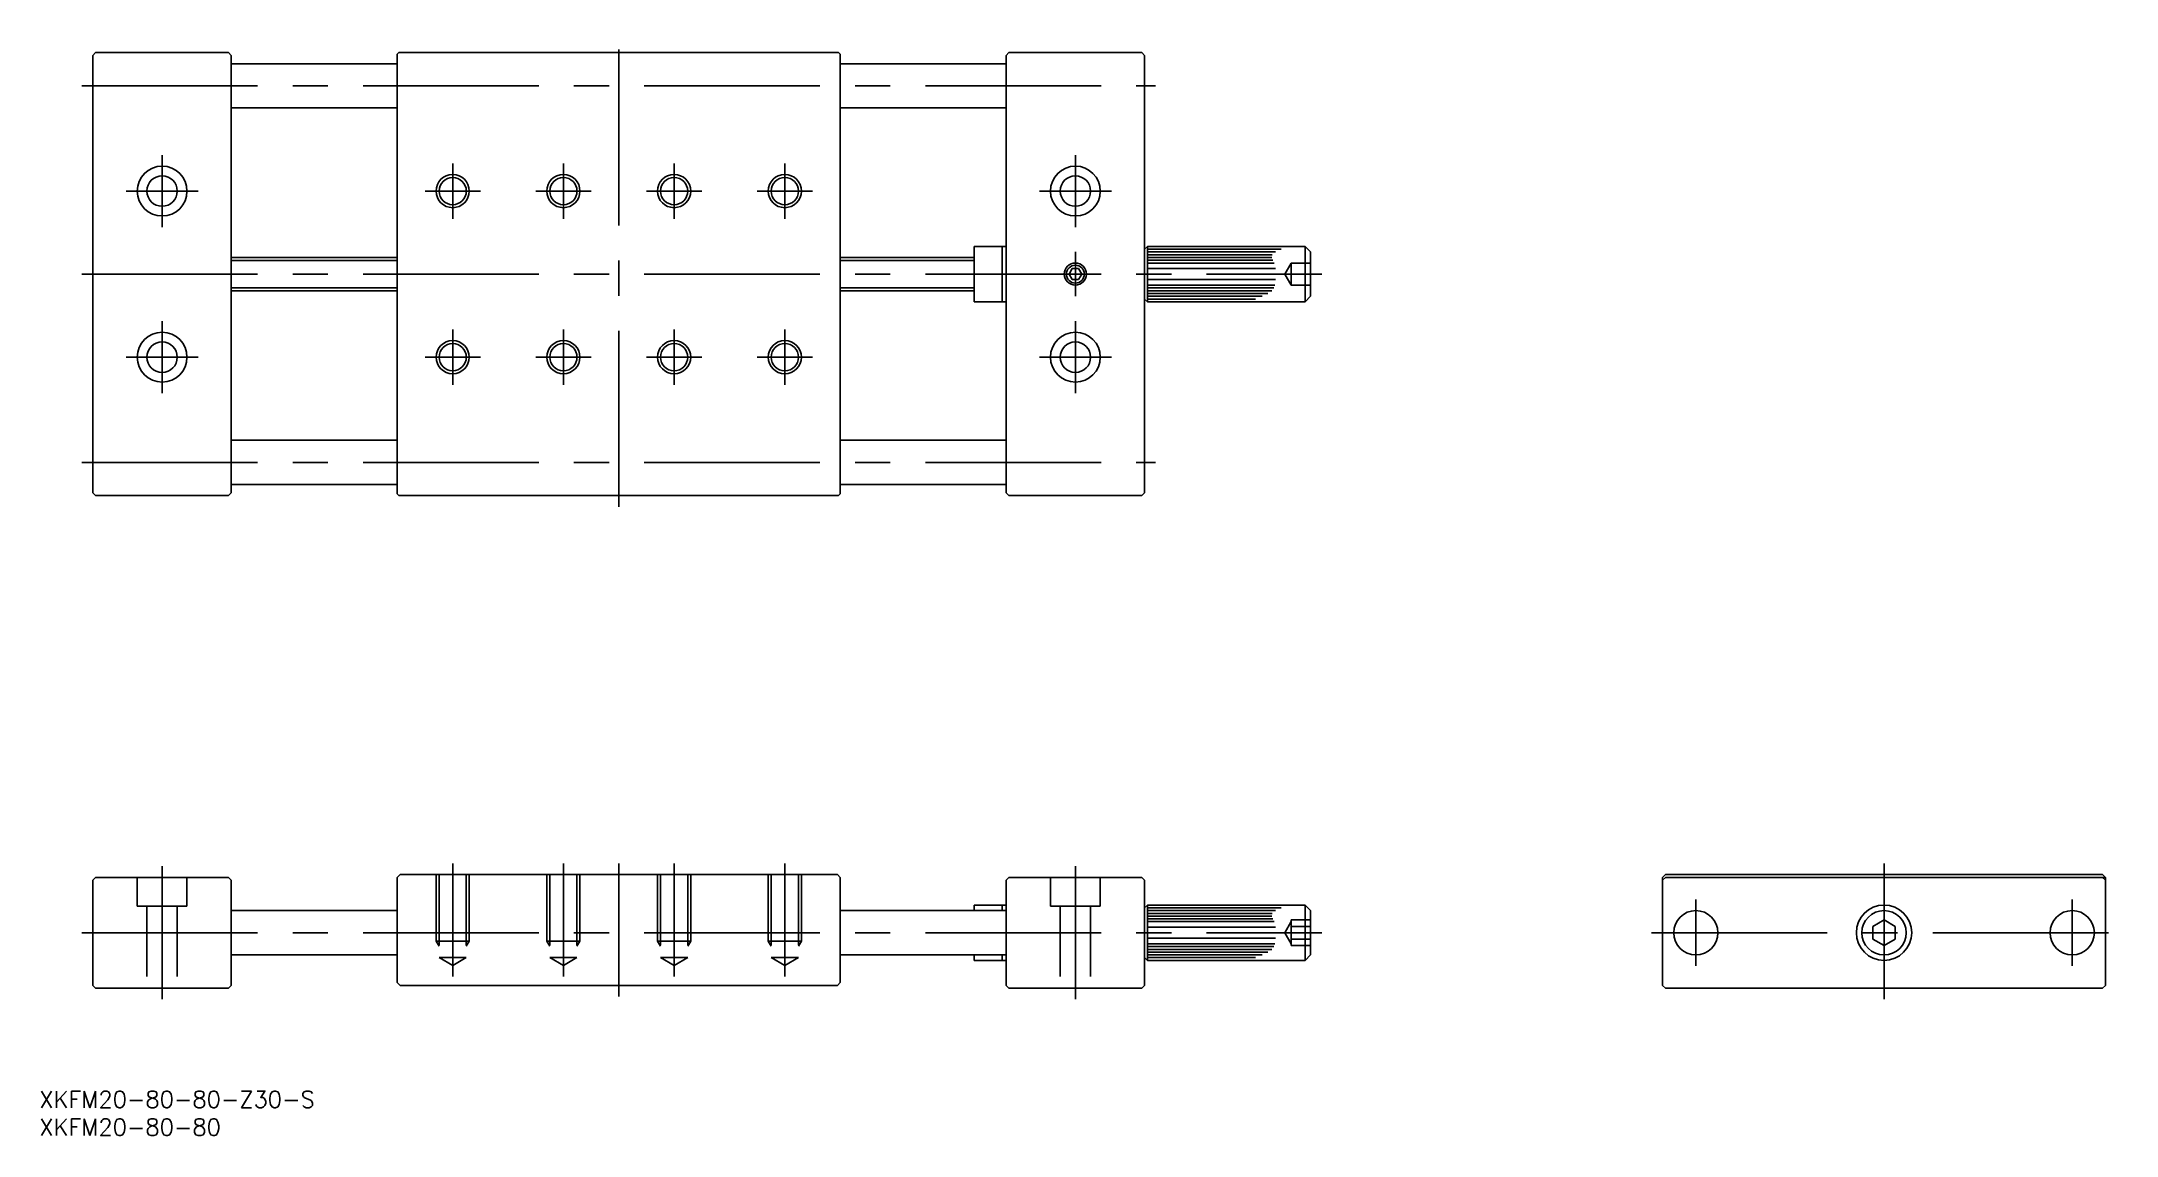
# Model space of a CAD drawing. Extents: x -333 to 42, y -37 to 161.
import ezdxf

# ---------------------------------------------------------------- set-up
doc = ezdxf.new("R2010")
doc.units = 0
doc.linetypes.add('CENTER', pattern=[50.8, 31.75, -6.35, 6.35, -6.35])
doc.linetypes.add('DASHED', pattern=[19.05, 12.7, -6.35])
doc.layers.get('0').update_dxf_attribs({"linetype": 'CONTINUOUS'})
doc.layers.add('CENTER', color=1, linetype='CONTINUOUS')
doc.styles.get("Standard").update_dxf_attribs({"font": 'txt.shx', "height": 3, "bigfont": 'bigfont.shx'})

msp = doc.modelspace()

# ---------------------------------------------------------------- linework, layer by layer
at = {"color": 7, "linetype": 'CONTINUOUS'}
for p, q in [((-323.09, 158.93), (-323.59, 158.43)), ((-323.59, 79.43), (-323.59, 158.43)), ((-299.09, 158.93), (-323.09, 158.93)), ((-299.09, 158.93), (-298.59, 158.43)), ((-298.59, 79.43), (-298.59, 158.43)), ((-268.29, 158.93), (-268.59, 158.63)), ((-268.59, 79.23), (-268.59, 158.63)), ((-268.29, 158.93), (-188.89, 158.93)), ((-188.59, 158.63), (-188.89, 158.93)), ((-188.59, 158.63), (-188.59, 79.23)), ((-158.09, 158.93), (-158.59, 158.43)), ((-158.59, 79.43), (-158.59, 158.43)), ((-158.09, 158.93), (-134.09, 158.93)), ((-134.09, 158.93), (-133.59, 158.43)), ((-133.59, 79.43), (-133.59, 158.43)), ((-268.59, 156.93), (-298.59, 156.93)), ((-158.59, 156.93), (-188.59, 156.93)), ((-268.59, 148.93), (-298.59, 148.93)), ((-158.59, 148.93), (-188.59, 148.93)), ((-164.39, 113.93), (-164.39, 123.93)), ((-164.39, 123.93), (-159.29, 123.93)), ((-159.29, 113.93), (-159.29, 123.93)), ((-159.29, 123.93), (-158.59, 123.93)), ((-133.09, 123.93), (-133.59, 123.43)), ((-133.09, 123.93), (-104.59, 123.93)), ((-133.09, 123.93), (-133.09, 113.93)), ((-104.59, 123.93), (-104.59, 113.93)), ((-103.59, 122.93), (-104.59, 123.93)), ((-298.59, 121.93), (-268.59, 121.93)), ((-188.59, 121.93), (-164.39, 121.93)), ((-133.09, 123.43), (-108.91, 123.43)), ((-133.09, 122.93), (-109.95, 122.93)), ((-133.09, 122.43), (-110.52, 122.43)), ((-133.09, 121.93), (-110.58, 121.93)), ((-133.09, 121.43), (-110.42, 121.43)), ((-133.09, 120.93), (-110.2, 120.93)), ((-103.59, 122.93), (-103.59, 114.93)), ((-146.66, 119.93), (-147.24, 118.93)), ((-147.24, 118.93), (-146.66, 117.93)), ((-145.51, 119.93), (-146.66, 119.93)), ((-146.66, 117.93), (-145.51, 117.93)), ((-144.93, 118.93), (-145.51, 119.93)), ((-145.51, 117.93), (-144.93, 118.93)), ((-133.09, 119.93), (-109.93, 119.93)), ((-133.09, 117.93), (-109.92, 117.93)), ((-133.09, 116.93), (-110.04, 116.93)), ((-133.09, 116.43), (-110.21, 116.43)), ((-298.59, 115.93), (-268.59, 115.93)), ((-188.59, 115.93), (-164.39, 115.93)), ((-164.39, 113.93), (-159.29, 113.93)), ((-159.29, 113.93), (-158.59, 113.93)), ((-133.09, 113.93), (-133.59, 114.43)), ((-133.09, 115.93), (-110.57, 115.93)), ((-133.09, 115.43), (-111.32, 115.43)), ((-133.09, 114.93), (-112.32, 114.93)), ((-133.09, 114.43), (-113.57, 114.43)), ((-104.59, 113.93), (-133.09, 113.93)), ((-104.59, 113.93), (-103.59, 114.93)), ((-268.59, 88.93), (-298.59, 88.93)), ((-158.59, 88.93), (-188.59, 88.93)), ((-323.09, 78.93), (-323.59, 79.43)), ((-323.09, 78.93), (-299.09, 78.93)), ((-298.59, 79.43), (-299.09, 78.93)), ((-268.59, 80.93), (-298.59, 80.93)), ((-268.59, 79.23), (-268.29, 78.93)), ((-188.89, 78.93), (-268.29, 78.93)), ((-188.59, 79.23), (-188.89, 78.93)), ((-158.59, 80.93), (-188.59, 80.93)), ((-158.09, 78.93), (-158.59, 79.43)), ((-134.09, 78.93), (-158.09, 78.93)), ((-133.59, 79.43), (-134.09, 78.93)), ((-323.09, 10), (-323.59, 9.5)), ((-323.59, 9.5), (-323.59, -9.5)), ((-299.09, 10), (-323.09, 10)), ((-299.09, 10), (-298.59, 9.5)), ((-298.59, -9.5), (-298.59, 9.5)), ((-268.09, 10.5), (-268.59, 10)), ((-268.59, 10), (-268.59, -9)), ((-189.09, 10.5), (-268.09, 10.5)), ((-189.09, 10.5), (-188.59, 10)), ((-188.59, -9), (-188.59, 10)), ((-158.59, 9.5), (-158.09, 10)), ((-158.59, 9.5), (-158.59, -9.5)), ((-134.09, 10), (-158.09, 10)), ((-134.09, 10), (-133.59, 9.5)), ((-133.59, -9.5), (-133.59, 9.5)), ((-39.5, 10.5), (-40, 10)), ((-40, 10), (-40, -9.5)), ((-39.5, 10), (-40, 9.5)), ((39.5, 10.5), (-39.5, 10.5)), ((40, 10), (-39.5, 10)), ((40, 10), (39.5, 10.5)), ((39.5, 10), (40, 9.5)), ((40, -9.5), (40, 10)), ((-298.59, 4), (-268.59, 4)), ((-188.59, 4), (-158.59, 4)), ((-164.39, 4), (-164.39, 5)), ((-164.39, 5), (-159.29, 5)), ((-159.29, 4), (-159.29, 5)), ((-159.29, 5), (-158.59, 5)), ((-133.09, 5), (-133.59, 4.5)), ((-133.09, 5), (-104.59, 5)), ((-133.09, 5), (-133.09, -5)), ((-133.09, 4.5), (-108.91, 4.5)), ((-133.09, 4), (-109.95, 4)), ((-104.59, 5), (-104.59, -5)), ((-103.59, 4), (-104.59, 5)), ((-103.59, 4), (-103.59, -4)), ((-133.09, 3.5), (-110.52, 3.5)), ((-133.09, 3), (-110.58, 3)), ((-133.09, 2.5), (-110.42, 2.5)), ((-133.09, 2), (-110.2, 2)), ((-133.09, 1), (-109.93, 1)), ((0, 2.31), (-2, 1.15)), ((-2, 1.15), (-2, -1.15)), ((2, 1.15), (0, 2.31)), ((2, -1.15), (2, 1.15)), ((-133.09, -1), (-109.92, -1)), ((-133.09, -2), (-110.04, -2)), ((-133.09, -2.5), (-110.21, -2.5)), ((-133.09, -3), (-110.57, -3)), ((-133.09, -3.5), (-111.32, -3.5)), ((-2, -1.15), (0, -2.31)), ((0, -2.31), (2, -1.15)), ((-298.59, -4), (-268.59, -4)), ((-188.59, -4), (-158.59, -4)), ((-164.39, -5), (-164.39, -4)), ((-164.39, -5), (-159.29, -5)), ((-159.29, -5), (-159.29, -4)), ((-159.29, -5), (-158.59, -5)), ((-133.09, -5), (-133.59, -4.5)), ((-133.09, -4), (-112.32, -4)), ((-133.09, -4.5), (-113.57, -4.5)), ((-104.59, -5), (-133.09, -5)), ((-104.59, -5), (-103.59, -4)), ((-323.09, -10), (-323.59, -9.5)), ((-323.09, -10), (-299.09, -10)), ((-298.59, -9.5), (-299.09, -10)), ((-268.59, -9), (-268.09, -9.5)), ((-268.09, -9.5), (-189.09, -9.5)), ((-188.59, -9), (-189.09, -9.5)), ((-158.59, -9.5), (-158.09, -10)), ((-158.09, -10), (-134.09, -10)), ((-133.59, -9.5), (-134.09, -10)), ((-39.5, -10), (-40, -9.5)), ((-39.5, -10), (39.5, -10)), ((40, -9.5), (39.5, -10))]:
    msp.add_line(p, q, dxfattribs=at)
at = {"color": 3, "linetype": 'CONTINUOUS'}
for p, q in [((-298.59, 121.39), (-268.59, 121.39)), ((-188.59, 121.39), (-164.39, 121.39)), ((-298.59, 116.47), (-268.59, 116.47)), ((-188.59, 116.47), (-164.39, 116.47))]:
    msp.add_line(p, q, dxfattribs=at)
at = {"color": 3, "linetype": 'DASHED'}
for p, q in [((-107.09, 120.93), (-108.24, 118.93)), ((-107.09, 116.93), (-107.09, 120.93)), ((-103.59, 120.93), (-107.09, 120.93)), ((-107.09, 116.93), (-108.25, 118.93)), ((-103.59, 118.93), (-107.09, 118.93)), ((-103.59, 116.93), (-107.09, 116.93)), ((-315.59, 10), (-315.59, 4.8)), ((-306.59, 10), (-306.59, 4.8)), ((-261.59, 10.5), (-261.59, -1.5)), ((-261.05, 10.5), (-261.05, -4.5)), ((-256.13, 10.5), (-256.13, -4.5)), ((-255.59, 10.5), (-255.59, -1.5)), ((-241.59, 10.5), (-241.59, -1.5)), ((-241.05, 10.5), (-241.05, -4.5)), ((-236.13, 10.5), (-236.13, -4.5)), ((-235.59, 10.5), (-235.59, -1.5)), ((-221.59, 10.5), (-221.59, -1.5)), ((-221.05, 10.5), (-221.05, -4.5)), ((-216.13, 10.5), (-216.13, -4.5)), ((-215.59, 10.5), (-215.59, -1.5)), ((-201.59, 10.5), (-201.59, -1.5)), ((-201.05, 10.5), (-201.05, -4.5)), ((-196.13, 10.5), (-196.13, -4.5)), ((-195.59, 10.5), (-195.59, -1.5)), ((-150.59, 10), (-150.59, 4.8)), ((-141.59, 10), (-141.59, 4.8)), ((-306.59, 4.8), (-315.59, 4.8)), ((-313.84, 4.8), (-313.84, -10)), ((-308.34, 4.8), (-308.34, -10)), ((-141.59, 4.8), (-150.59, 4.8)), ((-148.84, 4.8), (-148.84, -10)), ((-143.34, 4.8), (-143.34, -10)), ((-107.09, -2), (-108.25, 0.01)), ((-107.09, 2), (-108.24, 0)), ((-107.09, 2.31), (-107.09, -2.31)), ((-107.09, 2.31), (-103.59, 2.31)), ((-107.09, 1.15), (-103.59, 1.15)), ((-255.59, -1.5), (-261.59, -1.5)), ((-261.59, -1.5), (-261.05, -2.44)), ((-255.59, -1.5), (-256.13, -2.44)), ((-235.59, -1.5), (-241.59, -1.5)), ((-241.59, -1.5), (-241.05, -2.44)), ((-235.59, -1.5), (-236.13, -2.44)), ((-215.59, -1.5), (-221.59, -1.5)), ((-221.59, -1.5), (-221.05, -2.44)), ((-215.59, -1.5), (-216.13, -2.44)), ((-195.59, -1.5), (-201.59, -1.5)), ((-201.59, -1.5), (-201.05, -2.44)), ((-195.59, -1.5), (-196.13, -2.44)), ((-107.09, -1.15), (-103.59, -1.15)), ((-107.09, -2.31), (-103.59, -2.31)), ((-256.13, -4.5), (-261.05, -4.5)), ((-261.05, -4.5), (-258.59, -5.92)), ((-256.13, -4.5), (-258.59, -5.92)), ((-236.13, -4.5), (-241.05, -4.5)), ((-241.05, -4.5), (-238.59, -5.92)), ((-236.13, -4.5), (-238.59, -5.92)), ((-216.13, -4.5), (-221.05, -4.5)), ((-221.05, -4.5), (-218.59, -5.92)), ((-216.13, -4.5), (-218.59, -5.92)), ((-196.13, -4.5), (-201.05, -4.5)), ((-201.05, -4.5), (-198.59, -5.92)), ((-196.13, -4.5), (-198.59, -5.92))]:
    msp.add_line(p, q, dxfattribs=at)
at = {"color": 7, "linetype": 'CONTINUOUS'}
for centre, radius in [((-311.09, 133.93), 4.5), ((-311.09, 133.93), 2.75), ((-258.59, 133.93), 2.46), ((-238.59, 133.93), 2.46), ((-218.59, 133.93), 2.46), ((-198.59, 133.93), 2.46), ((-146.09, 133.93), 4.5), ((-146.09, 133.93), 2.75), ((-146.09, 118.93), 1.62), ((-311.09, 103.93), 4.5), ((-311.09, 103.93), 2.75), ((-258.59, 103.93), 2.46), ((-238.59, 103.93), 2.46), ((-218.59, 103.93), 2.46), ((-198.59, 103.93), 2.46), ((-146.09, 103.93), 4.5), ((-146.09, 103.93), 2.75), ((-34, 0), 4), ((0, 0), 5), ((0, 0), 4), ((34, 0), 4)]:
    msp.add_circle(centre, radius, dxfattribs=at)
at = {"color": 3, "linetype": 'CONTINUOUS'}
for centre, radius in [((-258.59, 133.93), 3), ((-238.59, 133.93), 3), ((-218.59, 133.93), 3), ((-198.59, 133.93), 3), ((-146.09, 118.93), 2), ((-258.59, 103.93), 3), ((-238.59, 103.93), 3), ((-218.59, 103.93), 3), ((-198.59, 103.93), 3)]:
    msp.add_circle(centre, radius, dxfattribs=at)
at = {"layer": 'CENTER', "color": 1, "linetype": 'CENTER'}
for p, q in [((-228.59, 76.93), (-228.59, 160.93)), ((-325.59, 152.93), (-131.59, 152.93)), ((-311.09, 140.43), (-311.09, 127.43)), ((-258.59, 138.93), (-258.59, 128.93)), ((-238.59, 138.93), (-238.59, 128.93)), ((-218.59, 138.93), (-218.59, 128.93)), ((-198.59, 138.93), (-198.59, 128.93)), ((-146.09, 140.43), (-146.09, 127.43)), ((-304.59, 133.93), (-317.59, 133.93)), ((-263.59, 133.93), (-253.59, 133.93)), ((-243.59, 133.93), (-233.59, 133.93)), ((-223.59, 133.93), (-213.59, 133.93)), ((-203.59, 133.93), (-193.59, 133.93)), ((-139.59, 133.93), (-152.59, 133.93)), ((-146.09, 122.93), (-146.09, 114.93)), ((-325.59, 118.93), (-101.59, 118.93)), ((-150.24, 118.93), (-141.94, 118.93)), ((-311.09, 110.43), (-311.09, 97.43)), ((-258.59, 108.93), (-258.59, 98.93)), ((-238.59, 108.93), (-238.59, 98.93)), ((-218.59, 108.93), (-218.59, 98.93)), ((-198.59, 108.93), (-198.59, 98.93)), ((-146.09, 110.43), (-146.09, 97.43)), ((-304.59, 103.93), (-317.59, 103.93)), ((-263.59, 103.93), (-253.59, 103.93)), ((-243.59, 103.93), (-233.59, 103.93)), ((-223.59, 103.93), (-213.59, 103.93)), ((-203.59, 103.93), (-193.59, 103.93)), ((-139.59, 103.93), (-152.59, 103.93)), ((-325.59, 84.93), (-131.59, 84.93)), ((-311.09, 12), (-311.09, -12)), ((-258.59, 12.5), (-258.59, -7.92)), ((-238.59, 12.5), (-238.59, -7.92)), ((-228.59, 12.5), (-228.59, -11.5)), ((-218.59, 12.5), (-218.59, -7.92)), ((-198.59, 12.5), (-198.59, -7.92)), ((-146.09, 12), (-146.09, -12)), ((0, 12.5), (0, -12)), ((-34, 6), (-34, -6)), ((34, 6), (34, -6)), ((-325.59, 0), (-101.59, 0)), ((-42, 0), (42, 0))]:
    msp.add_line(p, q, dxfattribs=at)

# ---------------------------------------------------------------- texts
at = {"color": 7, "linetype": 'CONTINUOUS'}
for s, p in [('XKFM20-80-80-Z30-S', (-333.26, -31.61)), ('XKFM20-80-80', (-333.26, -36.61))]:
    msp.add_text(s, height=3, dxfattribs=at).set_placement(p)

doc.saveas('drawing.dxf')
